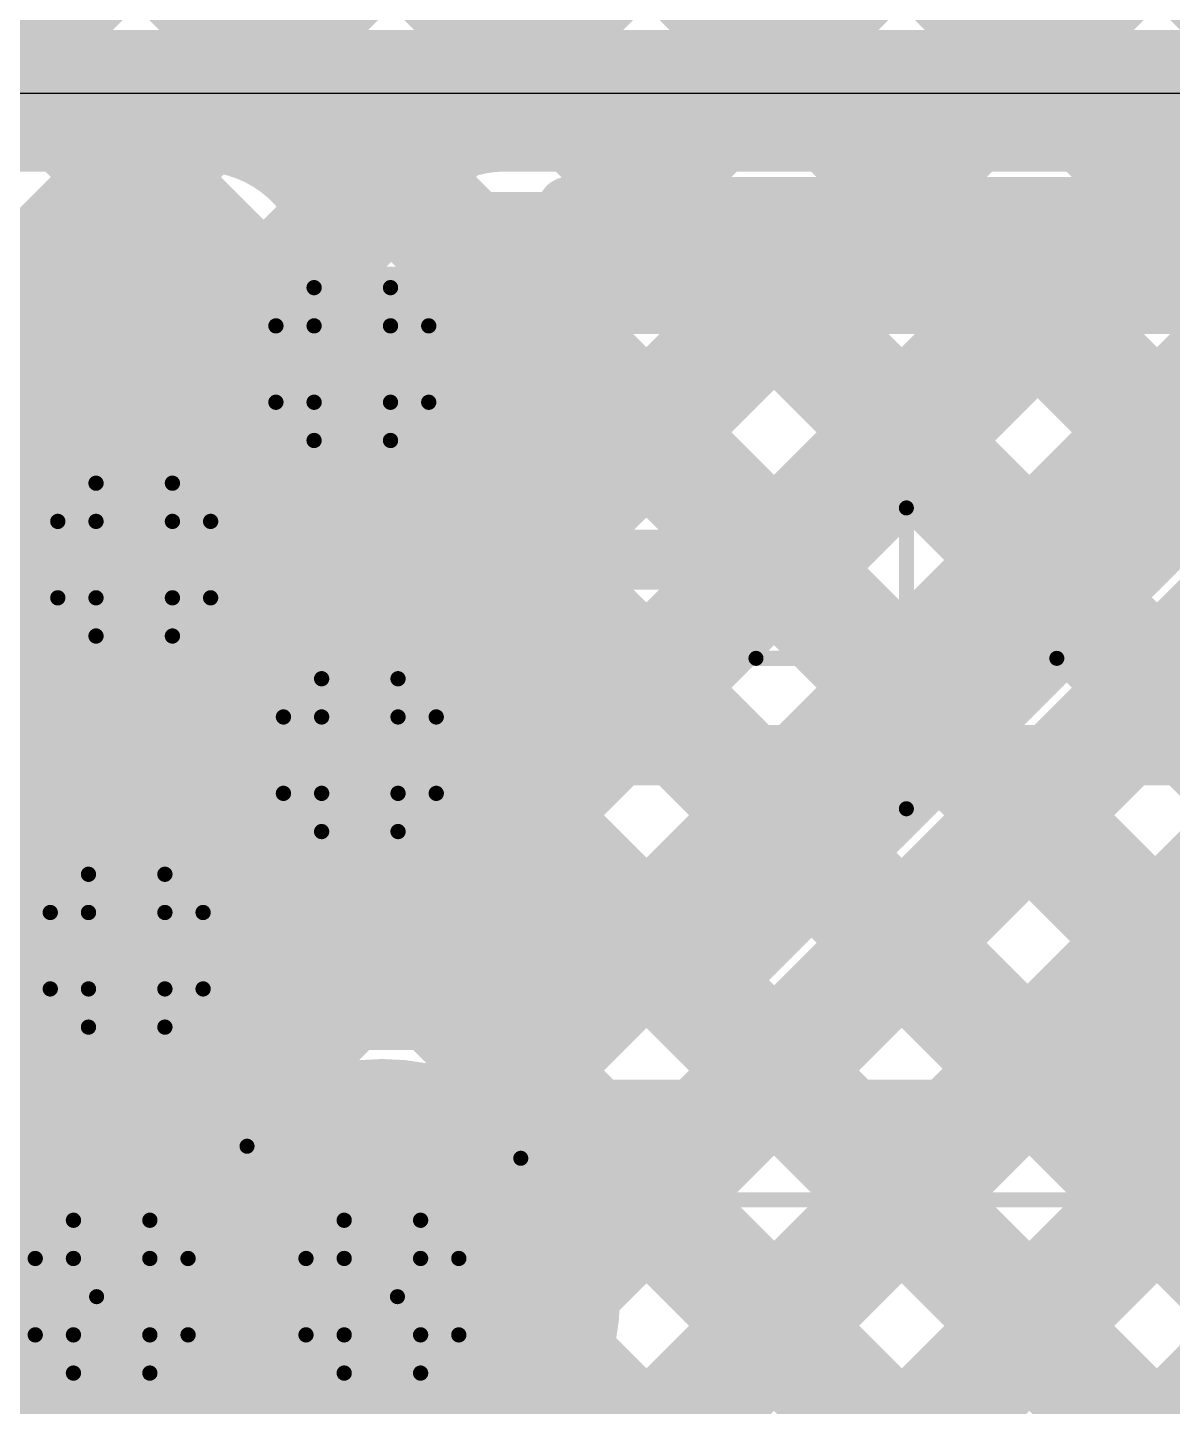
# Model space of a CAD drawing. Header units: millimetres. Extents: x 13 to 259, y -2 to 326.
# Drawn here: x 82.796 to 86.601, y 127.435 to 132.018 of the extents above; entities that cross this region are included whole.
import ezdxf

# ---------------------------------------------------------------- set-up
doc = ezdxf.new("R2010")
doc.units = ezdxf.units.MM
for name, color, linetype in [('BottomLayer', 5, 'Continuous'), ('ConnectLayer', 7, 'Continuous'), ('DrillDrawing', 1, 'Continuous'), ('Mechanical14', 56, 'Continuous'), ('Mechanical15', 56, 'Continuous'), ('Mechanical34', 56, 'Continuous'), ('MidLayer1', 16, 'Continuous'), ('MidLayer2', 76, 'Continuous'), ('MidLayer3', 90, 'Continuous'), ('MidLayer4', 156, 'Continuous'), ('MidLayer5', 130, 'Continuous'), ('MidLayer6', 216, 'Continuous'), ('MultiLayer', 9, 'Continuous'), ('TopLayer', 1, 'Continuous'), ('TopOverlay', 2, 'Continuous'), ('TopPaste', 8, 'Continuous'), ('TopSolder', 216, 'Continuous')]:
    doc.layers.add(name, color=color, linetype=linetype)

# ---------------------------------------------------------------- blocks, each defined once
blk = doc.blocks.new('SOP65P490X110_8N_151')
at = {"layer": 'Mechanical14', "const_width": 0.1}
for points in [[(-0.9, 1.5), (-1.5, 0.9)], [(-0.8, 1.5), (-1.5, 0.8)], [(-0.7, 1.5), (-1.5, 0.7)], [(-0.6, 1.5), (-1.5, 0.6)], [(-0.5, 1.5), (-1.5, 0.5)], [(1.5, 1.5), (-1.5, 1.5)], [(1.5, 1.5), (1.5, -1.5)], [(1.5, -1.5), (-1.5, -1.5)]]:
    blk.add_lwpolyline(points, dxfattribs=at)
at = {"layer": 'Mechanical14', "const_width": 0.05}
for points in [[(-0.925, 1.5, 1), (-0.875, 1.5, 1)], [(-0.825, 1.5, 1), (-0.775, 1.5, 1)], [(-0.725, 1.5, 1), (-0.675, 1.5, 1)], [(-0.625, 1.5, 1), (-0.575, 1.5, 1)], [(-0.525, 1.5, 1), (-0.475, 1.5, 1)], [(1.475, 1.5, 1), (1.525, 1.5, 1)], [(1.475, 1.5, 1), (1.525, 1.5, 1)], [(1.475, -1.5, 1), (1.525, -1.5, 1)], [(1.475, -1.5, 1), (1.525, -1.5, 1)]]:
    blk.add_lwpolyline(points, format="xyb", close=True, dxfattribs=at)
at = {"layer": 'Mechanical15', "const_width": 0.05}
for points in [[(3.2, 1.8), (-3.2, 1.8)], [(0, 0.5), (0, -0.5)], [(0.5, 0), (-0.5, 0)], [(3.2, -1.8), (-3.2, -1.8)]]:
    blk.add_lwpolyline(points, dxfattribs=at)
at = {"layer": 'Mechanical15', "const_width": 0.025}
for points in [[(-0.0125, 0.5, 1), (0.0125, 0.5, 1)], [(-0.5125, 0, 1), (-0.4875, 0, 1)], [(0.4875, 0, 1), (0.5125, 0, 1)], [(-0.0125, -0.5, 1), (0.0125, -0.5, 1)]]:
    blk.add_lwpolyline(points, format="xyb", close=True, dxfattribs=at)
at = {"layer": 'TopLayer'}
for points in [[(1.45, 0.75), (2.95, 0.75), (1.45, 1.2), (2.95, 1.2)], [(1.45, 0.1), (2.95, 0.1), (1.45, 0.55), (2.95, 0.55)], [(1.45, -0.55), (2.95, -0.55), (1.45, -0.1), (2.95, -0.1)], [(1.45, -1.2), (2.95, -1.2), (1.45, -0.75), (2.95, -0.75)]]:
    blk.add_solid(points, dxfattribs=at)
at = {"layer": 'TopOverlay', "const_width": 0.2}
for points in [[(-0.125, 1.5), (-1.125, 0.5)], [(-0.325, 1.5), (-1.125, 0.7)], [(-0.525, 1.5), (-1.125, 0.9)], [(-0.725, 1.5), (-1.125, 1.1)], [(-0.925, 1.5), (-1.125, 1.3)], [(1.125, 1.5), (-1.125, 1.5)], [(1.125, 1.5), (1.125, -1.5)], [(1.125, -1.5), (-1.125, -1.5)]]:
    blk.add_lwpolyline(points, dxfattribs=at)
at = {"layer": 'TopOverlay', "const_width": 0.1}
for points in [[(-0.975, 1.5, 1), (-0.875, 1.5, 1)], [(-0.775, 1.5, 1), (-0.675, 1.5, 1)], [(-0.575, 1.5, 1), (-0.475, 1.5, 1)], [(-0.375, 1.5, 1), (-0.275, 1.5, 1)], [(-0.175, 1.5, 1), (-0.075, 1.5, 1)], [(1.075, 1.5, 1), (1.175, 1.5, 1)], [(1.075, 1.5, 1), (1.175, 1.5, 1)], [(1.075, -1.5, 1), (1.175, -1.5, 1)], [(1.075, -1.5, 1), (1.175, -1.5, 1)]]:
    blk.add_lwpolyline(points, format="xyb", close=True, dxfattribs=at)
at = {"layer": 'TopPaste'}
for points in [[(1.45, 0.75), (2.95, 0.75), (1.45, 1.2), (2.95, 1.2)], [(1.45, 0.1), (2.95, 0.1), (1.45, 0.55), (2.95, 0.55)], [(1.45, -0.55), (2.95, -0.55), (1.45, -0.1), (2.95, -0.1)], [(1.45, -1.2), (2.95, -1.2), (1.45, -0.75), (2.95, -0.75)]]:
    blk.add_solid(points, dxfattribs=at)
at = {"layer": 'TopSolder'}
for points in [[(1.3484, 0.6484), (3.0516, 0.6484), (1.3484, 1.3016), (3.0516, 1.3016)], [(1.3484, -0.0016), (3.0516, -0.0016), (1.3484, 0.6516), (3.0516, 0.6516)], [(1.3484, -0.6516), (3.0516, -0.6516), (1.3484, 0.0016), (3.0516, 0.0016)], [(1.3484, -1.3016), (3.0516, -1.3016), (1.3484, -0.6484), (3.0516, -0.6484)]]:
    blk.add_solid(points, dxfattribs=at)
blk = doc.blocks.new('CAPC1005X55N_166')
at = {"layer": 'Mechanical14', "const_width": 0.1}
for points in [[(-0.5249, 0.2751), (-0.5249, -0.2749)], [(0.5251, 0.2751), (-0.5249, 0.2751)], [(0.5251, 0.2751), (0.5251, -0.2749)], [(0.5251, -0.2749), (-0.5249, -0.2749)]]:
    blk.add_lwpolyline(points, dxfattribs=at)
at = {"layer": 'Mechanical14', "const_width": 0.05}
for points in [[(-0.5499, 0.2751, 1), (-0.5, 0.2751, 1)], [(-0.5499, 0.2751, 1), (-0.5, 0.2751, 1)], [(0.5001, 0.2751, 1), (0.55, 0.2751, 1)], [(0.5001, 0.2751, 1), (0.55, 0.2751, 1)], [(-0.5499, -0.2749, 1), (-0.5, -0.2749, 1)], [(-0.5499, -0.2749, 1), (-0.5, -0.2749, 1)], [(0.5001, -0.2749, 1), (0.55, -0.2749, 1)], [(0.5001, -0.2749, 1), (0.55, -0.2749, 1)]]:
    blk.add_lwpolyline(points, format="xyb", close=True, dxfattribs=at)
at = {"layer": 'Mechanical15', "const_width": 0.05}
for points in [[(0, 0.5), (0, -0.5)], [(-0.91, 0.46), (-0.91, -0.46)], [(0.91, 0.46), (-0.91, 0.46)], [(0.91, 0.46), (0.91, -0.46)], [(0.5, 0), (-0.5, 0)], [(0.91, -0.46), (-0.91, -0.46)]]:
    blk.add_lwpolyline(points, dxfattribs=at)
at = {"layer": 'Mechanical15', "const_width": 0.025}
for points in [[(-0.0125, 0.5, 1), (0.0125, 0.5, 1)], [(-0.9225, 0.46, 1), (-0.8975, 0.46, 1)], [(-0.9225, 0.46, 1), (-0.8975, 0.46, 1)], [(0.8975, 0.46, 1), (0.9225, 0.46, 1)], [(0.8975, 0.46, 1), (0.9225, 0.46, 1)], [(-0.5125, 0, 1), (-0.4875, 0, 1)], [(0.4875, 0, 1), (0.5125, 0, 1)], [(-0.9225, -0.46, 1), (-0.8975, -0.46, 1)], [(-0.9225, -0.46, 1), (-0.8975, -0.46, 1)], [(0.8975, -0.46, 1), (0.9225, -0.46, 1)], [(0.8975, -0.46, 1), (0.9225, -0.46, 1)], [(-0.0125, -0.5, 1), (0.0125, -0.5, 1)]]:
    blk.add_lwpolyline(points, format="xyb", close=True, dxfattribs=at)
at = {"layer": 'TopLayer'}
for points in [[(-0.76, -0.31), (-0.14, -0.31), (-0.76, 0.31), (-0.14, 0.31)], [(0.14, -0.31), (0.76, -0.31), (0.14, 0.31), (0.76, 0.31)]]:
    blk.add_solid(points, dxfattribs=at)
at = {"layer": 'TopPaste'}
for points in [[(-0.76, -0.31), (-0.14, -0.31), (-0.76, 0.31), (-0.14, 0.31)], [(0.14, -0.31), (0.76, -0.31), (0.14, 0.31), (0.76, 0.31)]]:
    blk.add_solid(points, dxfattribs=at)
at = {"layer": 'TopSolder'}
for points in [[(-0.8616, -0.4116), (-0.0384, -0.4116), (-0.8616, 0.4116), (-0.0384, 0.4116)], [(0.0384, -0.4116), (0.8616, -0.4116), (0.0384, 0.4116), (0.8616, 0.4116)]]:
    blk.add_solid(points, dxfattribs=at)

msp = doc.modelspace()

# ---------------------------------------------------------------- linework, layer by layer
at = {"layer": 'BottomLayer', "const_width": 0.25}
for points in [[(83.75, 130.9, 1), (84, 130.9, 1)], [(83.025, 130.25, 1), (83.275, 130.25, 1)], [(83.775, 129.6, 1), (84.025, 129.6, 1)], [(83, 128.95, 1), (83.25, 128.95, 1)], [(82.9501, 127.8, 1), (83.2, 127.8, 1)], [(83.85, 127.8, 1), (84.1, 127.8, 1)]]:
    msp.add_lwpolyline(points, format="xyb", close=True, dxfattribs=at)
at = {"layer": 'ConnectLayer', "const_width": 0.4}
for points in [[(78.3173, 136.36), (82.9373, 131.74)], [(79.1658, 136.36), (83.9737, 131.5521)], [(80.0143, 136.36), (84.6344, 131.74)], [(80.8629, 136.36), (86.9362, 130.2867)], [(80.8629, 136.36), (86.9362, 130.2867)], [(80.8629, 136.36), (85.4829, 131.74)], [(81.7114, 136.36), (86.3314, 131.74)], [(82.5254, 131.74), (87.1454, 136.36)], [(82.5598, 136.36), (87.1798, 131.74)], [(83.3739, 131.74), (87.9939, 136.36)], [(83.6649, 127.7884), (92.2366, 136.36)], [(83.6649, 127.7884), (92.2366, 136.36)], [(83.7228, 130.3918), (89.691, 136.36)], [(83.7228, 130.3918), (89.691, 136.36)], [(84.1847, 131.7022), (88.8425, 136.36)], [(85.071, 131.74), (89.691, 136.36)], [(85.9195, 131.74), (90.5395, 136.36)], [(86.768, 131.74), (91.388, 136.36)], [(81.3501, 133.3272), (86.8951, 127.7822)], [(81.3501, 133.3272), (86.8951, 127.7822)], [(81.6953, 130.0614), (84.6606, 133.0267)], [(81.6953, 130.0614), (84.6606, 133.0267)], [(85.9397, 132.9801), (90.0115, 128.9083)], [(85.9397, 132.9801), (90.0115, 128.9083)], [(84.2526, 130.0731), (86.9519, 132.7724)], [(84.2526, 130.0731), (86.9519, 132.7724)], [(83.6347, 132.7397), (87.0606, 129.3138)], [(83.6347, 132.7397), (87.0606, 129.3138)], [(81.2667, 132.5621), (83.0065, 130.8223)], [(81.2667, 132.5621), (83.0065, 130.8223)], [(83.3024, 130.82), (84.948, 132.4655)], [(83.3024, 130.82), (84.948, 132.4655)], [(85.6236, 132.4478), (87.2832, 130.7882)], [(85.6236, 132.4478), (87.2832, 130.7882)], [(81.5539, 130.7685), (83.1539, 132.3685)], [(81.5539, 130.7685), (83.1539, 132.3685)], [(83.1568, 132.369), (87.2225, 128.3034)], [(83.1568, 132.369), (87.2225, 128.3034)], [(84.4679, 129.4399), (87.4048, 132.3767)], [(84.4679, 129.4399), (87.4048, 132.3767)], [(82.0507, 131.81), (89.162, 131.81)], [(82.0507, 130.4168), (83.4439, 131.81)], [(82.8673, 131.81), (86.8951, 127.7822)], [(83.3024, 130.82), (84.2925, 131.81)], [(83.6649, 127.7884), (87.6866, 131.81)], [(83.7158, 131.81), (87.2225, 128.3034)], [(83.7228, 130.3918), (85.141, 131.81)], [(84.2526, 130.0731), (85.9895, 131.81)], [(84.4679, 129.4399), (86.838, 131.81)], [(84.5643, 131.81), (87.0606, 129.3138)], [(85.4129, 131.81), (86.9362, 130.2867)], [(86.2614, 131.81), (87.2832, 130.7882)], [(82.0507, 131.7781), (83.0065, 130.8223)], [(82.15, 131.74), (83.367, 131.74)], [(84.3831, 131.74), (87.792, 131.74)], [(82.15, 131.2), (83.367, 131.2)], [(82.15, 130.5161), (82.834, 131.2)], [(82.6287, 131.2), (83.0064, 130.8223)], [(84.2154, 128.3388), (87.0766, 131.2)], [(84.2526, 130.0731), (85.3796, 131.2)], [(84.3831, 131.2), (87.792, 131.2)], [(84.4304, 131.0993), (84.5311, 131.2)], [(84.4679, 129.4398), (86.2281, 131.2)], [(84.4679, 129.4398), (86.2281, 131.2)], [(85.1742, 131.2), (87.0605, 129.3137)], [(86.0228, 131.2), (86.9362, 130.2866)], [(84.4325, 131.0932), (87.2224, 128.3033)], [(81.6286, 130.5031), (82.7371, 129.3946)], [(81.6286, 130.5031), (82.7371, 129.3946)], [(84.2404, 130.4368), (86.8951, 127.7821)], [(83.3339, 126.6088), (86.9363, 130.2112)], [(83.3339, 126.6088), (86.9363, 130.2112)], [(83.3339, 126.6088), (86.9363, 130.2112)], [(84.5638, 127.8386), (86.9363, 130.2112)], [(82.0507, 130.081), (82.7371, 129.3946)], [(82.15, 129.9816), (83.7761, 128.3555)], [(80.8384, 123.2648), (87.2848, 129.7112)], [(80.8384, 123.2648), (87.2848, 129.7112)], [(82.0507, 124.4771), (87.2848, 129.7112)], [(84.6583, 127.0846), (87.2848, 129.7111)], [(80.2176, 126.8866), (83.0083, 129.6773)], [(80.2176, 126.8866), (83.0083, 129.6773)], [(82.0507, 128.7197), (83.0083, 129.6773)], [(82.15, 128.819), (83.0083, 129.6773)], [(81.6915, 129.5917), (82.5976, 128.6856)], [(81.6915, 129.5917), (82.5976, 128.6856)], [(84.4478, 129.3808), (86.7441, 127.0846)], [(84.4479, 129.3809), (87.1678, 126.6609)], [(84.4479, 129.3809), (87.1678, 126.6609)], [(84.4479, 129.3809), (87.1678, 126.6609)], [(82.0507, 129.2325), (82.5976, 128.6856)], [(82.15, 127.9705), (83.427, 129.2474)], [(82.15, 129.133), (83.3921, 127.891)], [(82.15, 127.1219), (84.0603, 129.0322)], [(82.15, 127.1219), (84.0603, 129.0322)], [(83.35, 128.322), (84.0602, 129.0322)], [(83.35, 128.322), (84.0602, 129.0322)], [(83.35, 128.322), (84.0602, 129.0322)], [(83.9664, 129.0138), (85.8955, 127.0846)], [(83.9665, 129.0138), (90.0048, 122.9754)], [(83.9665, 129.0138), (90.0048, 122.9754)], [(83.9665, 129.0138), (87.7288, 125.2514)], [(85.3295, 126.9073), (87.0385, 128.6163)], [(85.3295, 126.9073), (87.0385, 128.6163)], [(85.3295, 126.9073), (87.0385, 128.6163)], [(85.5068, 127.0846), (87.0385, 128.6163)], [(83.5696, 128.5621), (85.217, 126.9147)], [(83.5696, 128.5621), (85.217, 126.9147)], [(83.5696, 128.5621), (85.217, 126.9147)], [(80.8653, 126.6858), (82.7101, 128.5306)], [(80.8653, 126.6858), (82.7101, 128.5306)], [(82.0507, 127.8712), (82.7101, 128.5306)], [(82.8606, 128.4226), (82.9152, 128.368)], [(82.8606, 128.4226), (82.9152, 128.368)], [(82.8606, 128.4226), (82.9152, 128.368)], [(82.15, 128.2845), (83.3499, 127.0846)], [(83.643, 127.6402), (84.7028, 126.5804)], [(83.643, 127.6402), (84.7028, 126.5804)], [(83.643, 127.6402), (84.7028, 126.5804)], [(85.7913, 126.5207), (86.9107, 127.64)], [(85.7913, 126.5207), (86.9107, 127.64)], [(85.7913, 126.5207), (86.9107, 127.64)], [(86.3554, 127.0846), (86.9107, 127.64)], [(84.5305, 127.6011), (85.047, 127.0846)], [(82.9612, 127.0846), (83.4362, 127.5596)]]:
    msp.add_lwpolyline(points, dxfattribs=at)
at = {"layer": 'ConnectLayer'}
for points, const_width in [([(82.7673, 131.81, 1), (82.9673, 131.81, 1)], 0.2), ([(83.3439, 131.81, 1), (83.5439, 131.81, 1)], 0.2), ([(83.6158, 131.81, 1), (83.8158, 131.81, 1)], 0.2), ([(84.1925, 131.81, 1), (84.3925, 131.81, 1)], 0.2), ([(84.4643, 131.81, 1), (84.6643, 131.81, 1)], 0.2), ([(85.041, 131.81, 1), (85.241, 131.81, 1)], 0.2), ([(85.3129, 131.81, 1), (85.5129, 131.81, 1)], 0.2), ([(85.8895, 131.81, 1), (86.0895, 131.81, 1)], 0.2), ([(86.1614, 131.81, 1), (86.3614, 131.81, 1)], 0.2), ([(82.8373, 131.74, 1), (83.0373, 131.74, 1)], 0.2), ([(83.267, 131.74, 1), (83.467, 131.74, 1)], 0.2), ([(83.267, 131.74, 1), (83.467, 131.74, 1)], 0.2), ([(83.267, 131.74, 1), (83.467, 131.74, 1)], 0.2), ([(83.2739, 131.74, 1), (83.4739, 131.74, 1)], 0.2), ([(84.2831, 131.74, 1), (84.4831, 131.74, 1)], 0.2), ([(84.2831, 131.74, 1), (84.4831, 131.74, 1)], 0.2), ([(84.2831, 131.74, 1), (84.4831, 131.74, 1)], 0.2), ([(84.5344, 131.74, 1), (84.7344, 131.74, 1)], 0.2), ([(84.971, 131.74, 1), (85.171, 131.74, 1)], 0.2), ([(85.3829, 131.74, 1), (85.5829, 131.74, 1)], 0.2), ([(85.8195, 131.74, 1), (86.0195, 131.74, 1)], 0.2), ([(86.2314, 131.74, 1), (86.4314, 131.74, 1)], 0.2), ([(86.668, 131.74, 1), (86.868, 131.74, 1)], 0.2), ([(84.0847, 131.7022, 1), (84.2847, 131.7022, 1)], 0.2), ([(83.8737, 131.5521, 1), (84.0737, 131.5521, 1)], 0.2), ([(83.7239, 131.4878, 1), (83.9239, 131.4878, 1)], 0.2), ([(83.7239, 131.4878, 1), (83.9239, 131.4878, 1)], 0.2), ([(83.7239, 131.4878, 1), (83.9239, 131.4878, 1)], 0.2), ([(83.8262, 131.4878, 1), (84.0262, 131.4878, 1)], 0.2), ([(83.8262, 131.4878, 1), (84.0262, 131.4878, 1)], 0.2), ([(83.8262, 131.4878, 1), (84.0262, 131.4878, 1)], 0.2), ([(82.5287, 131.2, 1), (82.7287, 131.2, 1)], 0.2), ([(82.734, 131.2, 1), (82.934, 131.2, 1)], 0.2), ([(83.267, 131.2, 1), (83.467, 131.2, 1)], 0.2), ([(83.267, 131.2, 1), (83.467, 131.2, 1)], 0.2), ([(84.2831, 131.2, 1), (84.4831, 131.2, 1)], 0.2), ([(84.2831, 131.2, 1), (84.4831, 131.2, 1)], 0.2), ([(84.4311, 131.2, 1), (84.6311, 131.2, 1)], 0.2), ([(85.0742, 131.2, 1), (85.2742, 131.2, 1)], 0.2), ([(85.2796, 131.2, 1), (85.4796, 131.2, 1)], 0.2), ([(85.9228, 131.2, 1), (86.1228, 131.2, 1)], 0.2), ([(86.1281, 131.2, 1), (86.3281, 131.2, 1)], 0.2), ([(86.1281, 131.2, 1), (86.3281, 131.2, 1)], 0.2), ([(84.3304, 131.0993, 1), (84.5304, 131.0993, 1)], 0.2), ([(84.3325, 131.0932, 1), (84.5325, 131.0932, 1)], 0.2), ([(83.825, 130.9, 1), (84.025, 130.9, 1)], 0.2), ([(84.365, 130.9, 1), (84.565, 130.9, 1)], 0.2), ([(84.365, 130.9, 1), (84.565, 130.9, 1)], 0.2), ([(83.7632, 130.8514, 1), (83.9632, 130.8514, 1)], 0.2), ([(82.9064, 130.8223, 1), (83.1064, 130.8223, 1)], 0.2), ([(82.9065, 130.8223, 1), (83.1065, 130.8223, 1)], 0.2), ([(82.9065, 130.8223, 1), (83.1065, 130.8223, 1)], 0.2), ([(82.9065, 130.8223, 1), (83.1065, 130.8223, 1)], 0.2), ([(83.1901, 130.8232, 1), (83.3901, 130.8232, 1)], 0.2), ([(83.1901, 130.8232, 1), (83.3901, 130.8232, 1)], 0.2), ([(83.2024, 130.82, 1), (83.4024, 130.82, 1)], 0.2), ([(83.2024, 130.82, 1), (83.4024, 130.82, 1)], 0.2), ([(83.2024, 130.82, 1), (83.4024, 130.82, 1)], 0.2), ([(84.1404, 130.4368, 1), (84.3404, 130.4368, 1)], 0.2), ([(83.6228, 130.3918, 1), (83.8228, 130.3918, 1)], 0.2), ([(83.6228, 130.3918, 1), (83.8228, 130.3918, 1)], 0.2), ([(83.6228, 130.3918, 1), (83.8228, 130.3918, 1)], 0.2), ([(83.635, 130.3269, 1), (83.835, 130.3269, 1)], 0.2), ([(83.635, 130.3269, 1), (83.835, 130.3269, 1)], 0.2), ([(83.64, 130.25, 1), (83.84, 130.25, 1)], 0.2), ([(83.64, 130.25, 1), (83.84, 130.25, 1)], 0.2), ([(83.64, 130.25, 1), (83.84, 130.25, 1)], 0.2), ([(83.64, 130.25, 1), (83.84, 130.25, 1)], 0.2), ([(83.64, 130.25, 1), (83.84, 130.25, 1)], 0.2), ([(83.64, 130.25, 1), (83.84, 130.25, 1)], 0.2), ([(83.64, 130.25, 1), (83.84, 130.25, 1)], 0.2), ([(83.64, 130.25, 1), (83.84, 130.25, 1)], 0.2), ([(83.6341, 130.1662, 1), (83.8341, 130.1662, 1)], 0.2), ([(83.6341, 130.1662, 1), (83.8341, 130.1662, 1)], 0.2), ([(83.6341, 130.1662, 1), (83.8341, 130.1662, 1)], 0.2), ([(83.6341, 130.1662, 1), (83.8341, 130.1662, 1)], 0.2), ([(83.6341, 130.1662, 1), (83.8341, 130.1662, 1)], 0.2), ([(83.6341, 130.1662, 1), (83.8341, 130.1662, 1)], 0.2), ([(83.6341, 130.1662, 1), (83.8341, 130.1662, 1)], 0.2), ([(83.6341, 130.1662, 1), (83.8341, 130.1662, 1)], 0.2), ([(84.1526, 130.0731, 1), (84.3526, 130.0731, 1)], 0.2), ([(84.1526, 130.0731, 1), (84.3526, 130.0731, 1)], 0.2), ([(84.1526, 130.0731, 1), (84.3526, 130.0731, 1)], 0.2), ([(84.1526, 130.0731, 1), (84.3526, 130.0731, 1)], 0.2), ([(82.9083, 129.6773, 1), (83.1083, 129.6773, 1)], 0.2), ([(82.9083, 129.6773, 1), (83.1083, 129.6773, 1)], 0.2), ([(82.9083, 129.6773, 1), (83.1083, 129.6773, 1)], 0.2), ([(82.9083, 129.6773, 1), (83.1083, 129.6773, 1)], 0.2), ([(83.216, 129.6838, 1), (83.416, 129.6838, 1)], 0.2), ([(83.216, 129.6838, 1), (83.416, 129.6838, 1)], 0.2), ([(83.216, 129.6838, 1), (83.416, 129.6838, 1)], 0.2), ([(83.216, 129.6838, 1), (83.416, 129.6838, 1)], 0.2), ([(83.216, 129.6838, 1), (83.416, 129.6838, 1)], 0.2), ([(83.216, 129.6838, 1), (83.416, 129.6838, 1)], 0.2), ([(83.216, 129.6838, 1), (83.416, 129.6838, 1)], 0.2), ([(83.216, 129.6838, 1), (83.416, 129.6838, 1)], 0.2), ([(84.39, 129.6, 1), (84.59, 129.6, 1)], 0.2), ([(84.39, 129.6, 1), (84.59, 129.6, 1)], 0.2), ([(84.39, 129.6, 1), (84.59, 129.6, 1)], 0.2), ([(84.39, 129.6, 1), (84.59, 129.6, 1)], 0.2), ([(84.39, 129.6, 1), (84.59, 129.6, 1)], 0.2), ([(84.39, 129.6, 1), (84.59, 129.6, 1)], 0.2), ([(84.39, 129.6, 1), (84.59, 129.6, 1)], 0.2), ([(84.39, 129.6, 1), (84.59, 129.6, 1)], 0.2), ([(83.2173, 129.5078, 1), (83.4173, 129.5078, 1)], 0.2), ([(83.2173, 129.5078, 1), (83.4173, 129.5078, 1)], 0.2), ([(83.2173, 129.5078, 1), (83.4173, 129.5078, 1)], 0.2), ([(83.2173, 129.5078, 1), (83.4173, 129.5078, 1)], 0.2), ([(83.2173, 129.5078, 1), (83.4173, 129.5078, 1)], 0.2), ([(83.2173, 129.5078, 1), (83.4173, 129.5078, 1)], 0.2), ([(84.3679, 129.4399, 1), (84.5679, 129.4399, 1)], 0.2), ([(84.3679, 129.4399, 1), (84.5679, 129.4399, 1)], 0.2), ([(84.3679, 129.4399, 1), (84.5679, 129.4399, 1)], 0.2), ([(84.3679, 129.4398, 1), (84.5679, 129.4398, 1)], 0.2), ([(84.3679, 129.4398, 1), (84.5679, 129.4398, 1)], 0.2), ([(82.6371, 129.3946, 1), (82.8371, 129.3946, 1)], 0.2), ([(82.6371, 129.3946, 1), (82.8371, 129.3946, 1)], 0.2), ([(82.6371, 129.3946, 1), (82.8371, 129.3946, 1)], 0.2), ([(84.3478, 129.3808, 1), (84.5478, 129.3808, 1)], 0.2), ([(84.3479, 129.3809, 1), (84.5479, 129.3809, 1)], 0.2), ([(84.3479, 129.3809, 1), (84.5479, 129.3809, 1)], 0.2), ([(84.3479, 129.3809, 1), (84.5479, 129.3809, 1)], 0.2), ([(83.327, 129.2474, 1), (83.527, 129.2474, 1)], 0.2), ([(83.6078, 129.0422, 1), (83.8078, 129.0422, 1)], 0.2), ([(83.6078, 129.0422, 1), (83.8078, 129.0422, 1)], 0.2), ([(83.6078, 129.0422, 1), (83.8078, 129.0422, 1)], 0.2), ([(83.6078, 129.0422, 1), (83.8078, 129.0422, 1)], 0.2), ([(83.6078, 129.0422, 1), (83.8078, 129.0422, 1)], 0.2), ([(83.6078, 129.0422, 1), (83.8078, 129.0422, 1)], 0.2), ([(83.8664, 129.0138, 1), (84.0664, 129.0138, 1)], 0.2), ([(83.8665, 129.0138, 1), (84.0665, 129.0138, 1)], 0.2), ([(83.8665, 129.0138, 1), (84.0665, 129.0138, 1)], 0.2), ([(83.8665, 129.0138, 1), (84.0665, 129.0138, 1)], 0.2), ([(83.9602, 129.0322, 1), (84.1602, 129.0322, 1)], 0.2), ([(83.9602, 129.0322, 1), (84.1602, 129.0322, 1)], 0.2), ([(83.9602, 129.0322, 1), (84.1602, 129.0322, 1)], 0.2), ([(83.9603, 129.0322, 1), (84.1603, 129.0322, 1)], 0.2), ([(83.9603, 129.0322, 1), (84.1603, 129.0322, 1)], 0.2), ([(83.615, 128.95, 1), (83.815, 128.95, 1)], 0.2), ([(83.615, 128.95, 1), (83.815, 128.95, 1)], 0.2), ([(83.615, 128.95, 1), (83.815, 128.95, 1)], 0.2), ([(83.615, 128.95, 1), (83.815, 128.95, 1)], 0.2), ([(83.615, 128.95, 1), (83.815, 128.95, 1)], 0.2), ([(83.615, 128.95, 1), (83.815, 128.95, 1)], 0.2), ([(82.4976, 128.6856, 1), (82.6976, 128.6856, 1)], 0.2), ([(82.4976, 128.6856, 1), (82.6976, 128.6856, 1)], 0.2), ([(82.4976, 128.6856, 1), (82.6976, 128.6856, 1)], 0.2), ([(83.4696, 128.5621, 1), (83.6696, 128.5621, 1)], 0.2), ([(83.4696, 128.5621, 1), (83.6696, 128.5621, 1)], 0.2), ([(83.4696, 128.5621, 1), (83.6696, 128.5621, 1)], 0.2), ([(82.6101, 128.5306, 1), (82.8101, 128.5306, 1)], 0.2), ([(82.6101, 128.5306, 1), (82.8101, 128.5306, 1)], 0.2), ([(82.6101, 128.5306, 1), (82.8101, 128.5306, 1)], 0.2), ([(82.7606, 128.4226, 1), (82.9606, 128.4226, 1)], 0.2), ([(82.7606, 128.4226, 1), (82.9606, 128.4226, 1)], 0.2), ([(82.7606, 128.4226, 1), (82.9606, 128.4226, 1)], 0.2), ([(82.8152, 128.368, 1), (83.0152, 128.368, 1)], 0.2), ([(82.8152, 128.368, 1), (83.0152, 128.368, 1)], 0.2), ([(82.8152, 128.368, 1), (83.0152, 128.368, 1)], 0.2), ([(82.8704, 128.3807, 1), (83.0704, 128.3807, 1)], 0.2), ([(82.8704, 128.3806, 1), (83.0704, 128.3806, 1)], 0.2), ([(82.8704, 128.3807, 1), (83.0704, 128.3807, 1)], 0.2), ([(82.8704, 128.3806, 1), (83.0704, 128.3806, 1)], 0.2), ([(82.8704, 128.3807, 1), (83.0704, 128.3807, 1)], 0.2), ([(82.8704, 128.3806, 1), (83.0704, 128.3806, 1)], 0.2), ([(83.1297, 128.3694, 1), (83.3297, 128.3694, 1)], 0.2), ([(83.1297, 128.3694, 1), (83.3297, 128.3694, 1)], 0.2), ([(83.1297, 128.3694, 1), (83.3297, 128.3694, 1)], 0.2), ([(83.1297, 128.3694, 1), (83.3297, 128.3694, 1)], 0.2), ([(83.1297, 128.3694, 1), (83.3297, 128.3694, 1)], 0.2), ([(83.1297, 128.3694, 1), (83.3297, 128.3694, 1)], 0.2), ([(84.565, 127.8, 1), (83.385, 127.8, 1)], 0.4), ([(83.25, 128.322, 1), (83.45, 128.322, 1)], 0.2), ([(83.25, 128.322, 1), (83.45, 128.322, 1)], 0.2), ([(83.25, 128.322, 1), (83.45, 128.322, 1)], 0.2), ([(83.6761, 128.3555, 1), (83.8761, 128.3555, 1)], 0.2), ([(84.1154, 128.3388, 1), (84.3154, 128.3388, 1)], 0.2), ([(83.2921, 127.891, 1), (83.4921, 127.891, 1)], 0.2), ([(84.025, 127.8, 1), (83.925, 127.8, 1)], 0.4), ([(84.4638, 127.8386, 1), (84.6638, 127.8386, 1)], 0.2), ([(83.285, 127.8, 1), (83.485, 127.8, 1)], 0.2), ([(83.5649, 127.7884, 1), (83.7649, 127.7884, 1)], 0.2), ([(83.5649, 127.7884, 1), (83.7649, 127.7884, 1)], 0.2), ([(83.5649, 127.7884, 1), (83.7649, 127.7884, 1)], 0.2), ([(83.565, 127.8, 1), (83.765, 127.8, 1)], 0.2), ([(83.565, 127.8, 1), (83.765, 127.8, 1)], 0.2), ([(83.565, 127.8, 1), (83.765, 127.8, 1)], 0.2), ([(83.565, 127.8, 1), (83.765, 127.8, 1)], 0.2), ([(83.565, 127.8, 1), (83.765, 127.8, 1)], 0.2), ([(83.565, 127.8, 1), (83.765, 127.8, 1)], 0.2), ([(83.825, 127.8, 1), (84.025, 127.8, 1)], 0.2), ([(83.925, 127.8, 1), (84.125, 127.8, 1)], 0.2), ([(84.465, 127.8, 1), (84.665, 127.8, 1)], 0.2), ([(83.543, 127.6402, 1), (83.743, 127.6402, 1)], 0.2), ([(83.543, 127.6402, 1), (83.743, 127.6402, 1)], 0.2), ([(83.543, 127.6402, 1), (83.743, 127.6402, 1)], 0.2), ([(84.4305, 127.6011, 1), (84.6305, 127.6011, 1)], 0.2), ([(83.3362, 127.5596, 1), (83.5362, 127.5596, 1)], 0.2)]:
    msp.add_lwpolyline(points, format="xyb", close=True, dxfattribs=dict(at, const_width=const_width))
at = {"layer": 'ConnectLayer', "const_width": 0.4}
for points in [[(83.367, 131.74, -0.25767), (83.8239, 131.4878)], [(83.367, 131.74, -0.25767), (83.8239, 131.4878)], [(83.9262, 131.4878, -0.25767), (84.3831, 131.74)], [(83.9262, 131.4878, -0.25767), (84.3831, 131.74)], [(83.8239, 131.4878, -0.043395), (83.9262, 131.4878)], [(83.2901, 130.8232, -0.167554), (83.367, 131.2)], [(84.3831, 131.2, -0.134149), (84.465, 130.9)], [(84.465, 130.9, -0.486271), (83.735, 130.3269)], [(83.925, 130.9, -0.486271), (83.8632, 130.8514)], [(83.316, 129.6838, -3.003467), (83.74, 130.25)], [(83.316, 129.6838, -3.003467), (83.74, 130.25)], [(83.316, 129.6838, -3.003467), (83.74, 130.25)], [(83.316, 129.6838, -1.304036), (83.2901, 130.8232)], [(83.735, 130.3269, -0.032671), (83.74, 130.25)], [(83.74, 130.25, -0.035657), (83.7341, 130.1662)], [(83.74, 130.25, -0.035657), (83.7341, 130.1662)], [(83.74, 130.25, -0.035657), (83.7341, 130.1662)], [(83.74, 130.25, -0.035657), (83.7341, 130.1662)], [(83.7341, 130.1662, -0.500433), (84.49, 129.6)], [(83.7341, 130.1662, -0.500433), (84.49, 129.6)], [(83.7341, 130.1662, -0.500433), (84.49, 129.6)], [(83.7341, 130.1662, -0.500433), (84.49, 129.6)], [(83.3173, 129.5078, -0.075011), (83.316, 129.6838)], [(83.3173, 129.5078, -0.075011), (83.316, 129.6838)], [(84.49, 129.6, -1.073951), (83.316, 129.6838)], [(83.3173, 129.5078, -0.075011), (83.316, 129.6838)], [(84.49, 129.6, -0.515127), (83.7078, 129.0422)], [(84.49, 129.6, -0.515127), (83.7078, 129.0422)], [(84.49, 129.6, -0.515127), (83.7078, 129.0422)], [(82.9704, 128.3807, -1.033884), (83.3173, 129.5078)], [(82.9704, 128.3807, -1.033884), (83.3173, 129.5078)], [(82.9704, 128.3807, -1.033884), (83.3173, 129.5078)], [(83.7078, 129.0422, -0.039249), (83.715, 128.95)], [(83.7078, 129.0422, -0.039249), (83.715, 128.95)], [(83.7078, 129.0422, -0.039249), (83.715, 128.95)], [(83.715, 128.95, -0.362882), (83.2297, 128.3694)], [(83.715, 128.95, -0.362882), (83.2297, 128.3694)], [(83.715, 128.95, -0.362882), (83.2297, 128.3694)], [(83.665, 127.8, -2.139138), (82.9704, 128.3806)], [(83.665, 127.8, -2.139138), (82.9704, 128.3806)], [(83.665, 127.8, -2.139138), (82.9704, 128.3806)], [(83.2297, 128.3694, -0.338486), (83.665, 127.8)], [(83.2297, 128.3694, -0.338486), (83.665, 127.8)], [(83.2297, 128.3694, -0.338486), (83.665, 127.8)]]:
    msp.add_lwpolyline(points, format="xyb", dxfattribs=at)
at = {"layer": 'DrillDrawing', "const_width": 0.0508}
for points in [[(83.748, 131.027), (83.748, 131.154)], [(83.748, 131.154), (84.002, 131.154)], [(84.002, 131.027), (84.002, 131.154)], [(83.621, 130.773), (83.621, 131.027)], [(83.621, 131.027), (83.748, 131.027)], [(84.002, 131.027), (84.129, 131.027)], [(84.129, 130.773), (84.129, 131.027)], [(83.621, 130.773), (83.748, 130.773)], [(83.748, 130.646), (83.748, 130.773)], [(84.002, 130.773), (84.129, 130.773)], [(84.002, 130.646), (84.002, 130.773)], [(83.748, 130.646), (84.002, 130.646)], [(83.023, 130.377), (83.023, 130.504)], [(83.023, 130.504), (83.277, 130.504)], [(83.277, 130.377), (83.277, 130.504)], [(82.896, 130.123), (82.896, 130.377)], [(82.896, 130.377), (83.023, 130.377)], [(83.277, 130.377), (83.404, 130.377)], [(83.404, 130.123), (83.404, 130.377)], [(82.896, 130.123), (83.023, 130.123)], [(83.023, 129.996), (83.023, 130.123)], [(83.277, 130.123), (83.404, 130.123)], [(83.277, 129.996), (83.277, 130.123)], [(83.023, 129.996), (83.277, 129.996)], [(83.773, 129.727), (83.773, 129.854)], [(83.773, 129.854), (84.027, 129.854)], [(84.027, 129.727), (84.027, 129.854)], [(83.646, 129.473), (83.646, 129.727)], [(83.646, 129.727), (83.773, 129.727)], [(84.027, 129.727), (84.154, 129.727)], [(84.154, 129.473), (84.154, 129.727)], [(83.646, 129.473), (83.773, 129.473)], [(83.773, 129.346), (83.773, 129.473)], [(84.027, 129.473), (84.154, 129.473)], [(84.027, 129.346), (84.027, 129.473)], [(83.773, 129.346), (84.027, 129.346)], [(82.998, 129.077), (82.998, 129.204)], [(82.998, 129.204), (83.252, 129.204)], [(83.252, 129.077), (83.252, 129.204)], [(82.871, 128.823), (82.871, 129.077)], [(82.871, 129.077), (82.998, 129.077)], [(83.252, 129.077), (83.379, 129.077)], [(83.379, 128.823), (83.379, 129.077)], [(82.871, 128.823), (82.998, 128.823)], [(82.998, 128.696), (82.998, 128.823)], [(83.252, 128.823), (83.379, 128.823)], [(83.252, 128.696), (83.252, 128.823)], [(82.998, 128.696), (83.252, 128.696)], [(82.948, 127.927), (82.948, 128.054)], [(82.948, 128.054), (83.202, 128.054)], [(83.202, 127.927), (83.202, 128.054)], [(83.848, 127.927), (83.848, 128.054)], [(83.848, 128.054), (84.102, 128.054)], [(84.102, 127.927), (84.102, 128.054)], [(82.821, 127.673), (82.821, 127.927)], [(82.821, 127.927), (82.948, 127.927)], [(83.202, 127.927), (83.329, 127.927)], [(83.329, 127.673), (83.329, 127.927)], [(83.721, 127.673), (83.721, 127.927)], [(83.721, 127.927), (83.848, 127.927)], [(84.102, 127.927), (84.229, 127.927)], [(84.229, 127.673), (84.229, 127.927)], [(82.821, 127.673), (82.948, 127.673)], [(82.948, 127.546), (82.948, 127.673)], [(83.202, 127.673), (83.329, 127.673)], [(83.202, 127.546), (83.202, 127.673)], [(83.721, 127.673), (83.848, 127.673)], [(83.848, 127.546), (83.848, 127.673)], [(84.102, 127.673), (84.229, 127.673)], [(84.102, 127.546), (84.102, 127.673)], [(82.948, 127.546), (83.202, 127.546)], [(83.848, 127.546), (84.102, 127.546)]]:
    msp.add_lwpolyline(points, dxfattribs=at)
at = {"layer": 'DrillDrawing', "const_width": 0.0254}
for points in [[(83.7353, 131.154, 1), (83.7607, 131.154, 1)], [(83.7353, 131.154, 1), (83.7607, 131.154, 1)], [(83.9893, 131.154, 1), (84.0147, 131.154, 1)], [(83.9893, 131.154, 1), (84.0147, 131.154, 1)], [(83.6083, 131.027, 1), (83.6337, 131.027, 1)], [(83.6083, 131.027, 1), (83.6337, 131.027, 1)], [(83.7353, 131.027, 1), (83.7607, 131.027, 1)], [(83.7353, 131.027, 1), (83.7607, 131.027, 1)], [(83.9893, 131.027, 1), (84.0147, 131.027, 1)], [(83.9893, 131.027, 1), (84.0147, 131.027, 1)], [(84.1163, 131.027, 1), (84.1417, 131.027, 1)], [(84.1163, 131.027, 1), (84.1417, 131.027, 1)], [(83.6083, 130.773, 1), (83.6337, 130.773, 1)], [(83.6083, 130.773, 1), (83.6337, 130.773, 1)], [(83.7353, 130.773, 1), (83.7607, 130.773, 1)], [(83.7353, 130.773, 1), (83.7607, 130.773, 1)], [(83.9893, 130.773, 1), (84.0147, 130.773, 1)], [(83.9893, 130.773, 1), (84.0147, 130.773, 1)], [(84.1163, 130.773, 1), (84.1417, 130.773, 1)], [(84.1163, 130.773, 1), (84.1417, 130.773, 1)], [(83.7353, 130.646, 1), (83.7607, 130.646, 1)], [(83.7353, 130.646, 1), (83.7607, 130.646, 1)], [(83.9893, 130.646, 1), (84.0147, 130.646, 1)], [(83.9893, 130.646, 1), (84.0147, 130.646, 1)], [(83.0103, 130.504, 1), (83.0357, 130.504, 1)], [(83.0103, 130.504, 1), (83.0357, 130.504, 1)], [(83.2643, 130.504, 1), (83.2897, 130.504, 1)], [(83.2643, 130.504, 1), (83.2897, 130.504, 1)], [(82.8833, 130.377, 1), (82.9087, 130.377, 1)], [(82.8833, 130.377, 1), (82.9087, 130.377, 1)], [(83.0103, 130.377, 1), (83.0357, 130.377, 1)], [(83.0103, 130.377, 1), (83.0357, 130.377, 1)], [(83.2643, 130.377, 1), (83.2897, 130.377, 1)], [(83.2643, 130.377, 1), (83.2897, 130.377, 1)], [(83.3913, 130.377, 1), (83.4167, 130.377, 1)], [(83.3913, 130.377, 1), (83.4167, 130.377, 1)], [(82.8833, 130.123, 1), (82.9087, 130.123, 1)], [(82.8833, 130.123, 1), (82.9087, 130.123, 1)], [(83.0103, 130.123, 1), (83.0357, 130.123, 1)], [(83.0103, 130.123, 1), (83.0357, 130.123, 1)], [(83.2643, 130.123, 1), (83.2897, 130.123, 1)], [(83.2643, 130.123, 1), (83.2897, 130.123, 1)], [(83.3913, 130.123, 1), (83.4167, 130.123, 1)], [(83.3913, 130.123, 1), (83.4167, 130.123, 1)], [(83.0103, 129.996, 1), (83.0357, 129.996, 1)], [(83.0103, 129.996, 1), (83.0357, 129.996, 1)], [(83.2643, 129.996, 1), (83.2897, 129.996, 1)], [(83.2643, 129.996, 1), (83.2897, 129.996, 1)], [(83.7603, 129.854, 1), (83.7857, 129.854, 1)], [(83.7603, 129.854, 1), (83.7857, 129.854, 1)], [(84.0143, 129.854, 1), (84.0397, 129.854, 1)], [(84.0143, 129.854, 1), (84.0397, 129.854, 1)], [(83.6333, 129.727, 1), (83.6587, 129.727, 1)], [(83.6333, 129.727, 1), (83.6587, 129.727, 1)], [(83.7603, 129.727, 1), (83.7857, 129.727, 1)], [(83.7603, 129.727, 1), (83.7857, 129.727, 1)], [(84.0143, 129.727, 1), (84.0397, 129.727, 1)], [(84.0143, 129.727, 1), (84.0397, 129.727, 1)], [(84.1413, 129.727, 1), (84.1667, 129.727, 1)], [(84.1413, 129.727, 1), (84.1667, 129.727, 1)], [(83.6333, 129.473, 1), (83.6587, 129.473, 1)], [(83.6333, 129.473, 1), (83.6587, 129.473, 1)], [(83.7603, 129.473, 1), (83.7857, 129.473, 1)], [(83.7603, 129.473, 1), (83.7857, 129.473, 1)], [(84.0143, 129.473, 1), (84.0397, 129.473, 1)], [(84.0143, 129.473, 1), (84.0397, 129.473, 1)], [(84.1413, 129.473, 1), (84.1667, 129.473, 1)], [(84.1413, 129.473, 1), (84.1667, 129.473, 1)], [(83.7603, 129.346, 1), (83.7857, 129.346, 1)], [(83.7603, 129.346, 1), (83.7857, 129.346, 1)], [(84.0143, 129.346, 1), (84.0397, 129.346, 1)], [(84.0143, 129.346, 1), (84.0397, 129.346, 1)], [(82.9853, 129.204, 1), (83.0107, 129.204, 1)], [(82.9853, 129.204, 1), (83.0107, 129.204, 1)], [(83.2393, 129.204, 1), (83.2647, 129.204, 1)], [(83.2393, 129.204, 1), (83.2647, 129.204, 1)], [(82.8583, 129.077, 1), (82.8837, 129.077, 1)], [(82.8583, 129.077, 1), (82.8837, 129.077, 1)], [(82.9853, 129.077, 1), (83.0107, 129.077, 1)], [(82.9853, 129.077, 1), (83.0107, 129.077, 1)], [(83.2393, 129.077, 1), (83.2647, 129.077, 1)], [(83.2393, 129.077, 1), (83.2647, 129.077, 1)], [(83.3663, 129.077, 1), (83.3917, 129.077, 1)], [(83.3663, 129.077, 1), (83.3917, 129.077, 1)], [(82.8583, 128.823, 1), (82.8837, 128.823, 1)], [(82.8583, 128.823, 1), (82.8837, 128.823, 1)], [(82.9853, 128.823, 1), (83.0107, 128.823, 1)], [(82.9853, 128.823, 1), (83.0107, 128.823, 1)], [(83.2393, 128.823, 1), (83.2647, 128.823, 1)], [(83.2393, 128.823, 1), (83.2647, 128.823, 1)], [(83.3663, 128.823, 1), (83.3917, 128.823, 1)], [(83.3663, 128.823, 1), (83.3917, 128.823, 1)], [(82.9853, 128.696, 1), (83.0107, 128.696, 1)], [(82.9853, 128.696, 1), (83.0107, 128.696, 1)], [(83.2393, 128.696, 1), (83.2647, 128.696, 1)], [(83.2393, 128.696, 1), (83.2647, 128.696, 1)], [(82.9353, 128.054, 1), (82.9607, 128.054, 1)], [(82.9353, 128.054, 1), (82.9607, 128.054, 1)], [(83.1893, 128.054, 1), (83.2147, 128.054, 1)], [(83.1893, 128.054, 1), (83.2147, 128.054, 1)], [(83.8353, 128.054, 1), (83.8607, 128.054, 1)], [(83.8353, 128.054, 1), (83.8607, 128.054, 1)], [(84.0893, 128.054, 1), (84.1147, 128.054, 1)], [(84.0893, 128.054, 1), (84.1147, 128.054, 1)], [(82.8083, 127.927, 1), (82.8337, 127.927, 1)], [(82.8083, 127.927, 1), (82.8337, 127.927, 1)], [(82.9353, 127.927, 1), (82.9607, 127.927, 1)], [(82.9353, 127.927, 1), (82.9607, 127.927, 1)], [(83.1893, 127.927, 1), (83.2147, 127.927, 1)], [(83.1893, 127.927, 1), (83.2147, 127.927, 1)], [(83.3163, 127.927, 1), (83.3417, 127.927, 1)], [(83.3163, 127.927, 1), (83.3417, 127.927, 1)], [(83.7083, 127.927, 1), (83.7337, 127.927, 1)], [(83.7083, 127.927, 1), (83.7337, 127.927, 1)], [(83.8353, 127.927, 1), (83.8607, 127.927, 1)], [(83.8353, 127.927, 1), (83.8607, 127.927, 1)], [(84.0893, 127.927, 1), (84.1147, 127.927, 1)], [(84.0893, 127.927, 1), (84.1147, 127.927, 1)], [(84.2163, 127.927, 1), (84.2417, 127.927, 1)], [(84.2163, 127.927, 1), (84.2417, 127.927, 1)], [(82.8083, 127.673, 1), (82.8337, 127.673, 1)], [(82.8083, 127.673, 1), (82.8337, 127.673, 1)], [(82.9353, 127.673, 1), (82.9607, 127.673, 1)], [(82.9353, 127.673, 1), (82.9607, 127.673, 1)], [(83.1893, 127.673, 1), (83.2147, 127.673, 1)], [(83.1893, 127.673, 1), (83.2147, 127.673, 1)], [(83.3163, 127.673, 1), (83.3417, 127.673, 1)], [(83.3163, 127.673, 1), (83.3417, 127.673, 1)], [(83.7083, 127.673, 1), (83.7337, 127.673, 1)], [(83.7083, 127.673, 1), (83.7337, 127.673, 1)], [(83.8353, 127.673, 1), (83.8607, 127.673, 1)], [(83.8353, 127.673, 1), (83.8607, 127.673, 1)], [(84.0893, 127.673, 1), (84.1147, 127.673, 1)], [(84.0893, 127.673, 1), (84.1147, 127.673, 1)], [(84.2163, 127.673, 1), (84.2417, 127.673, 1)], [(84.2163, 127.673, 1), (84.2417, 127.673, 1)], [(82.9353, 127.546, 1), (82.9607, 127.546, 1)], [(82.9353, 127.546, 1), (82.9607, 127.546, 1)], [(83.1893, 127.546, 1), (83.2147, 127.546, 1)], [(83.1893, 127.546, 1), (83.2147, 127.546, 1)], [(83.8353, 127.546, 1), (83.8607, 127.546, 1)], [(83.8353, 127.546, 1), (83.8607, 127.546, 1)], [(84.0893, 127.546, 1), (84.1147, 127.546, 1)], [(84.0893, 127.546, 1), (84.1147, 127.546, 1)]]:
    msp.add_lwpolyline(points, format="xyb", close=True, dxfattribs=at)
at = {"layer": 'Mechanical34', "const_width": 0.1}
msp.add_lwpolyline([(81.225, 131.8), (146.8, 131.8)], dxfattribs=at)
at = {"layer": 'MidLayer1', "const_width": 0.25}
for points in [[(83.75, 130.9, 1), (84, 130.9, 1)], [(83.025, 130.25, 1), (83.275, 130.25, 1)], [(83.775, 129.6, 1), (84.025, 129.6, 1)], [(83, 128.95, 1), (83.25, 128.95, 1)], [(82.9501, 127.8, 1), (83.2, 127.8, 1)], [(83.85, 127.8, 1), (84.1, 127.8, 1)]]:
    msp.add_lwpolyline(points, format="xyb", close=True, dxfattribs=at)
at = {"layer": 'MidLayer2', "const_width": 0.2}
for points in [[(85.475, 130.25), (86.75, 131.525)], [(83.15, 130.25), (85.475, 130.25)], [(83.9, 129.6), (87.568, 129.6)]]:
    msp.add_lwpolyline(points, dxfattribs=at)
at = {"layer": 'MidLayer2'}
for points, const_width in [([(83.75, 130.9, 1), (84, 130.9, 1)], 0.25), ([(83.025, 130.25, 1), (83.275, 130.25, 1)], 0.25), ([(83.1, 130.25, 1), (83.2, 130.25, 1)], 0.1), ([(85.425, 130.25, 1), (85.525, 130.25, 1)], 0.1), ([(85.425, 130.25, 1), (85.525, 130.25, 1)], 0.1), ([(83.775, 129.6, 1), (84.025, 129.6, 1)], 0.25), ([(83.85, 129.6, 1), (83.95, 129.6, 1)], 0.1), ([(83, 128.95, 1), (83.25, 128.95, 1)], 0.25), ([(82.9501, 127.8, 1), (83.2, 127.8, 1)], 0.25), ([(83.85, 127.8, 1), (84.1, 127.8, 1)], 0.25)]:
    msp.add_lwpolyline(points, format="xyb", close=True, dxfattribs=dict(at, const_width=const_width))
at = {"layer": 'MidLayer3', "const_width": 0.25}
for points in [[(83.75, 130.9, 1), (84, 130.9, 1)], [(83.025, 130.25, 1), (83.275, 130.25, 1)], [(83.775, 129.6, 1), (84.025, 129.6, 1)], [(83, 128.95, 1), (83.25, 128.95, 1)], [(82.9501, 127.8, 1), (83.2, 127.8, 1)], [(83.85, 127.8, 1), (84.1, 127.8, 1)]]:
    msp.add_lwpolyline(points, format="xyb", close=True, dxfattribs=at)
at = {"layer": 'MidLayer4', "const_width": 0.4}
for points in [[(85.075, 128.95), (88.025, 131.9)], [(83.075, 128.873), (83.125, 128.923)], [(83.125, 128.95), (85.075, 128.95)], [(83.125, 128.923), (83.125, 128.95)], [(83.075, 127.8), (83.075, 128.873)]]:
    msp.add_lwpolyline(points, dxfattribs=at)
at = {"layer": 'MidLayer4'}
for points, const_width in [([(83.75, 130.9, 1), (84, 130.9, 1)], 0.25), ([(83.025, 130.25, 1), (83.275, 130.25, 1)], 0.25), ([(83.775, 129.6, 1), (84.025, 129.6, 1)], 0.25), ([(83, 128.95, 1), (83.25, 128.95, 1)], 0.25), ([(83.025, 128.95, 1), (83.225, 128.95, 1)], 0.2), ([(83.025, 128.95, 1), (83.225, 128.95, 1)], 0.2), ([(83.025, 128.923, 1), (83.225, 128.923, 1)], 0.2), ([(83.025, 128.923, 1), (83.225, 128.923, 1)], 0.2), ([(84.975, 128.95, 1), (85.175, 128.95, 1)], 0.2), ([(84.975, 128.95, 1), (85.175, 128.95, 1)], 0.2), ([(82.975, 128.873, 1), (83.175, 128.873, 1)], 0.2), ([(82.975, 128.873, 1), (83.175, 128.873, 1)], 0.2), ([(82.9501, 127.8, 1), (83.2, 127.8, 1)], 0.25), ([(83.85, 127.8, 1), (84.1, 127.8, 1)], 0.25), ([(82.975, 127.8, 1), (83.175, 127.8, 1)], 0.2)]:
    msp.add_lwpolyline(points, format="xyb", close=True, dxfattribs=dict(at, const_width=const_width))
at = {"layer": 'MidLayer5', "const_width": 0.25}
for points in [[(83.75, 130.9, 1), (84, 130.9, 1)], [(83.025, 130.25, 1), (83.275, 130.25, 1)], [(83.775, 129.6, 1), (84.025, 129.6, 1)], [(83, 128.95, 1), (83.25, 128.95, 1)], [(82.9501, 127.8, 1), (83.2, 127.8, 1)], [(83.85, 127.8, 1), (84.1, 127.8, 1)]]:
    msp.add_lwpolyline(points, format="xyb", close=True, dxfattribs=at)
at = {"layer": 'MidLayer6', "const_width": 0.25}
for points in [[(83.75, 130.9, 1), (84, 130.9, 1)], [(83.025, 130.25, 1), (83.275, 130.25, 1)], [(83.775, 129.6, 1), (84.025, 129.6, 1)], [(83, 128.95, 1), (83.25, 128.95, 1)], [(82.9501, 127.8, 1), (83.2, 127.8, 1)], [(83.85, 127.8, 1), (84.1, 127.8, 1)]]:
    msp.add_lwpolyline(points, format="xyb", close=True, dxfattribs=at)
at = {"layer": 'MultiLayer', "const_width": 0.25}
for points in [[(83.75, 130.9, 1), (84, 130.9, 1)], [(83.025, 130.25, 1), (83.275, 130.25, 1)], [(83.775, 129.6, 1), (84.025, 129.6, 1)], [(83, 128.95, 1), (83.25, 128.95, 1)], [(82.9501, 127.8, 1), (83.2, 127.8, 1)], [(83.85, 127.8, 1), (84.1, 127.8, 1)]]:
    msp.add_lwpolyline(points, format="xyb", close=True, dxfattribs=at)
at = {"layer": 'TopLayer'}
msp.add_line((81.225, 131.8), (146.775, 131.8), dxfattribs=at)
at = {"layer": 'TopLayer', "const_width": 0.25}
for points in [[(83.75, 130.9, 1), (84, 130.9, 1)], [(83.025, 130.25, 1), (83.275, 130.25, 1)], [(83.775, 129.6, 1), (84.025, 129.6, 1)], [(83, 128.95, 1), (83.25, 128.95, 1)], [(82.9501, 127.8, 1), (83.2, 127.8, 1)], [(83.85, 127.8, 1), (84.1, 127.8, 1)]]:
    msp.add_lwpolyline(points, format="xyb", close=True, dxfattribs=at)

# ---------------------------------------------------------------- block references
at = {"rotation": 180}
for name, p in [('SOP65P490X110_8N_151', (85.7168, 129.9218)), ('CAPC1005X55N_166', (83.525, 127.8))]:
    msp.add_blockref(name, p, dxfattribs=at)

doc.saveas('drawing.dxf')
